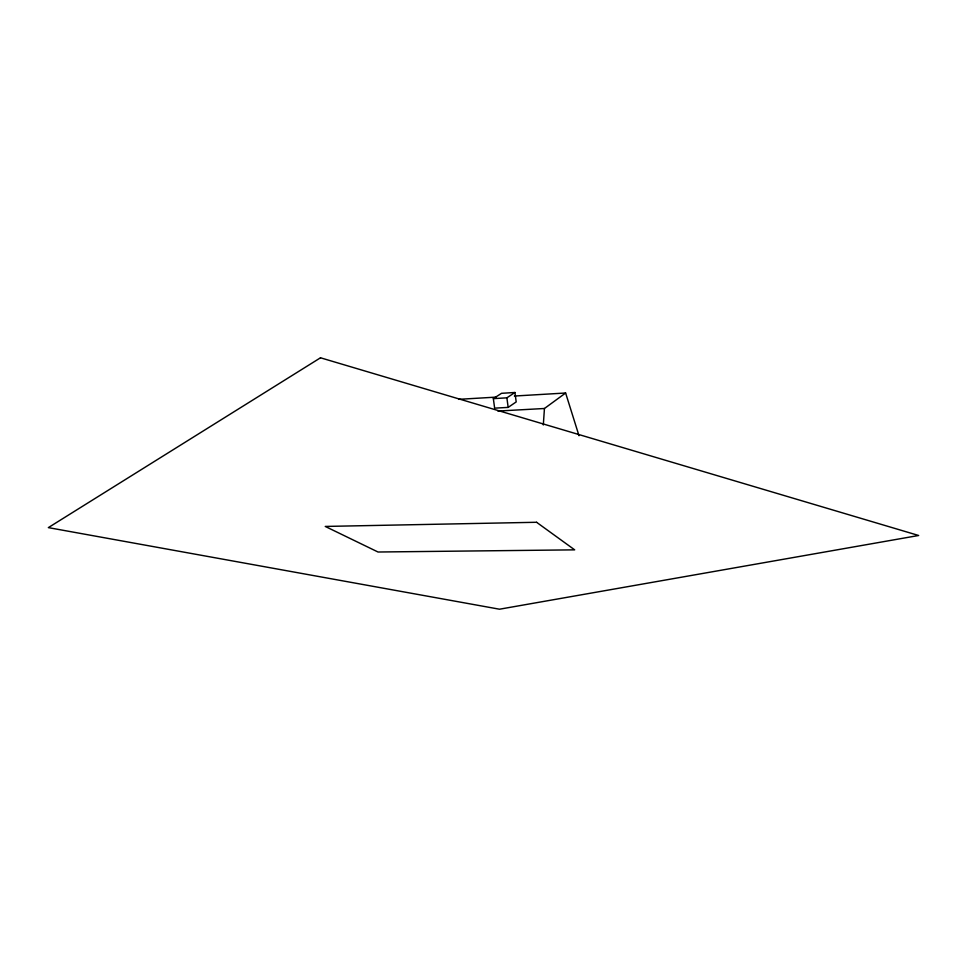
<?xml version="1.0" encoding="UTF-8"?>
<svg xmlns="http://www.w3.org/2000/svg" width="967" height="967" viewBox="0 0 967 967"><rect width="100%" height="100%" fill="white"/><g stroke="black" fill="none" stroke-linecap="round" stroke-linejoin="round"><path stroke-width="1.45" d="M543.309 424.972L544.445 408.497L565.622 393.013L579.003 435.73M508.171 407.397L516.197 401.921L514.928 392.493L501.547 393.303L493.339 398.634L494.645 408.147L508.171 407.397L506.877 397.836L514.928 392.493M458.624 399.335L496.301 397.111M514.384 396.035L565.622 393.013M493.339 398.634L506.877 397.836M497.872 411.048L544.445 408.497M320.5 357.79L48.35 527.619L499.504 609.21L918.65 535.488L320.5 357.79M536.576 522.277L325.25 526.435L378.024 552.012L574.676 549.848L536.576 522.277"/></g></svg>
